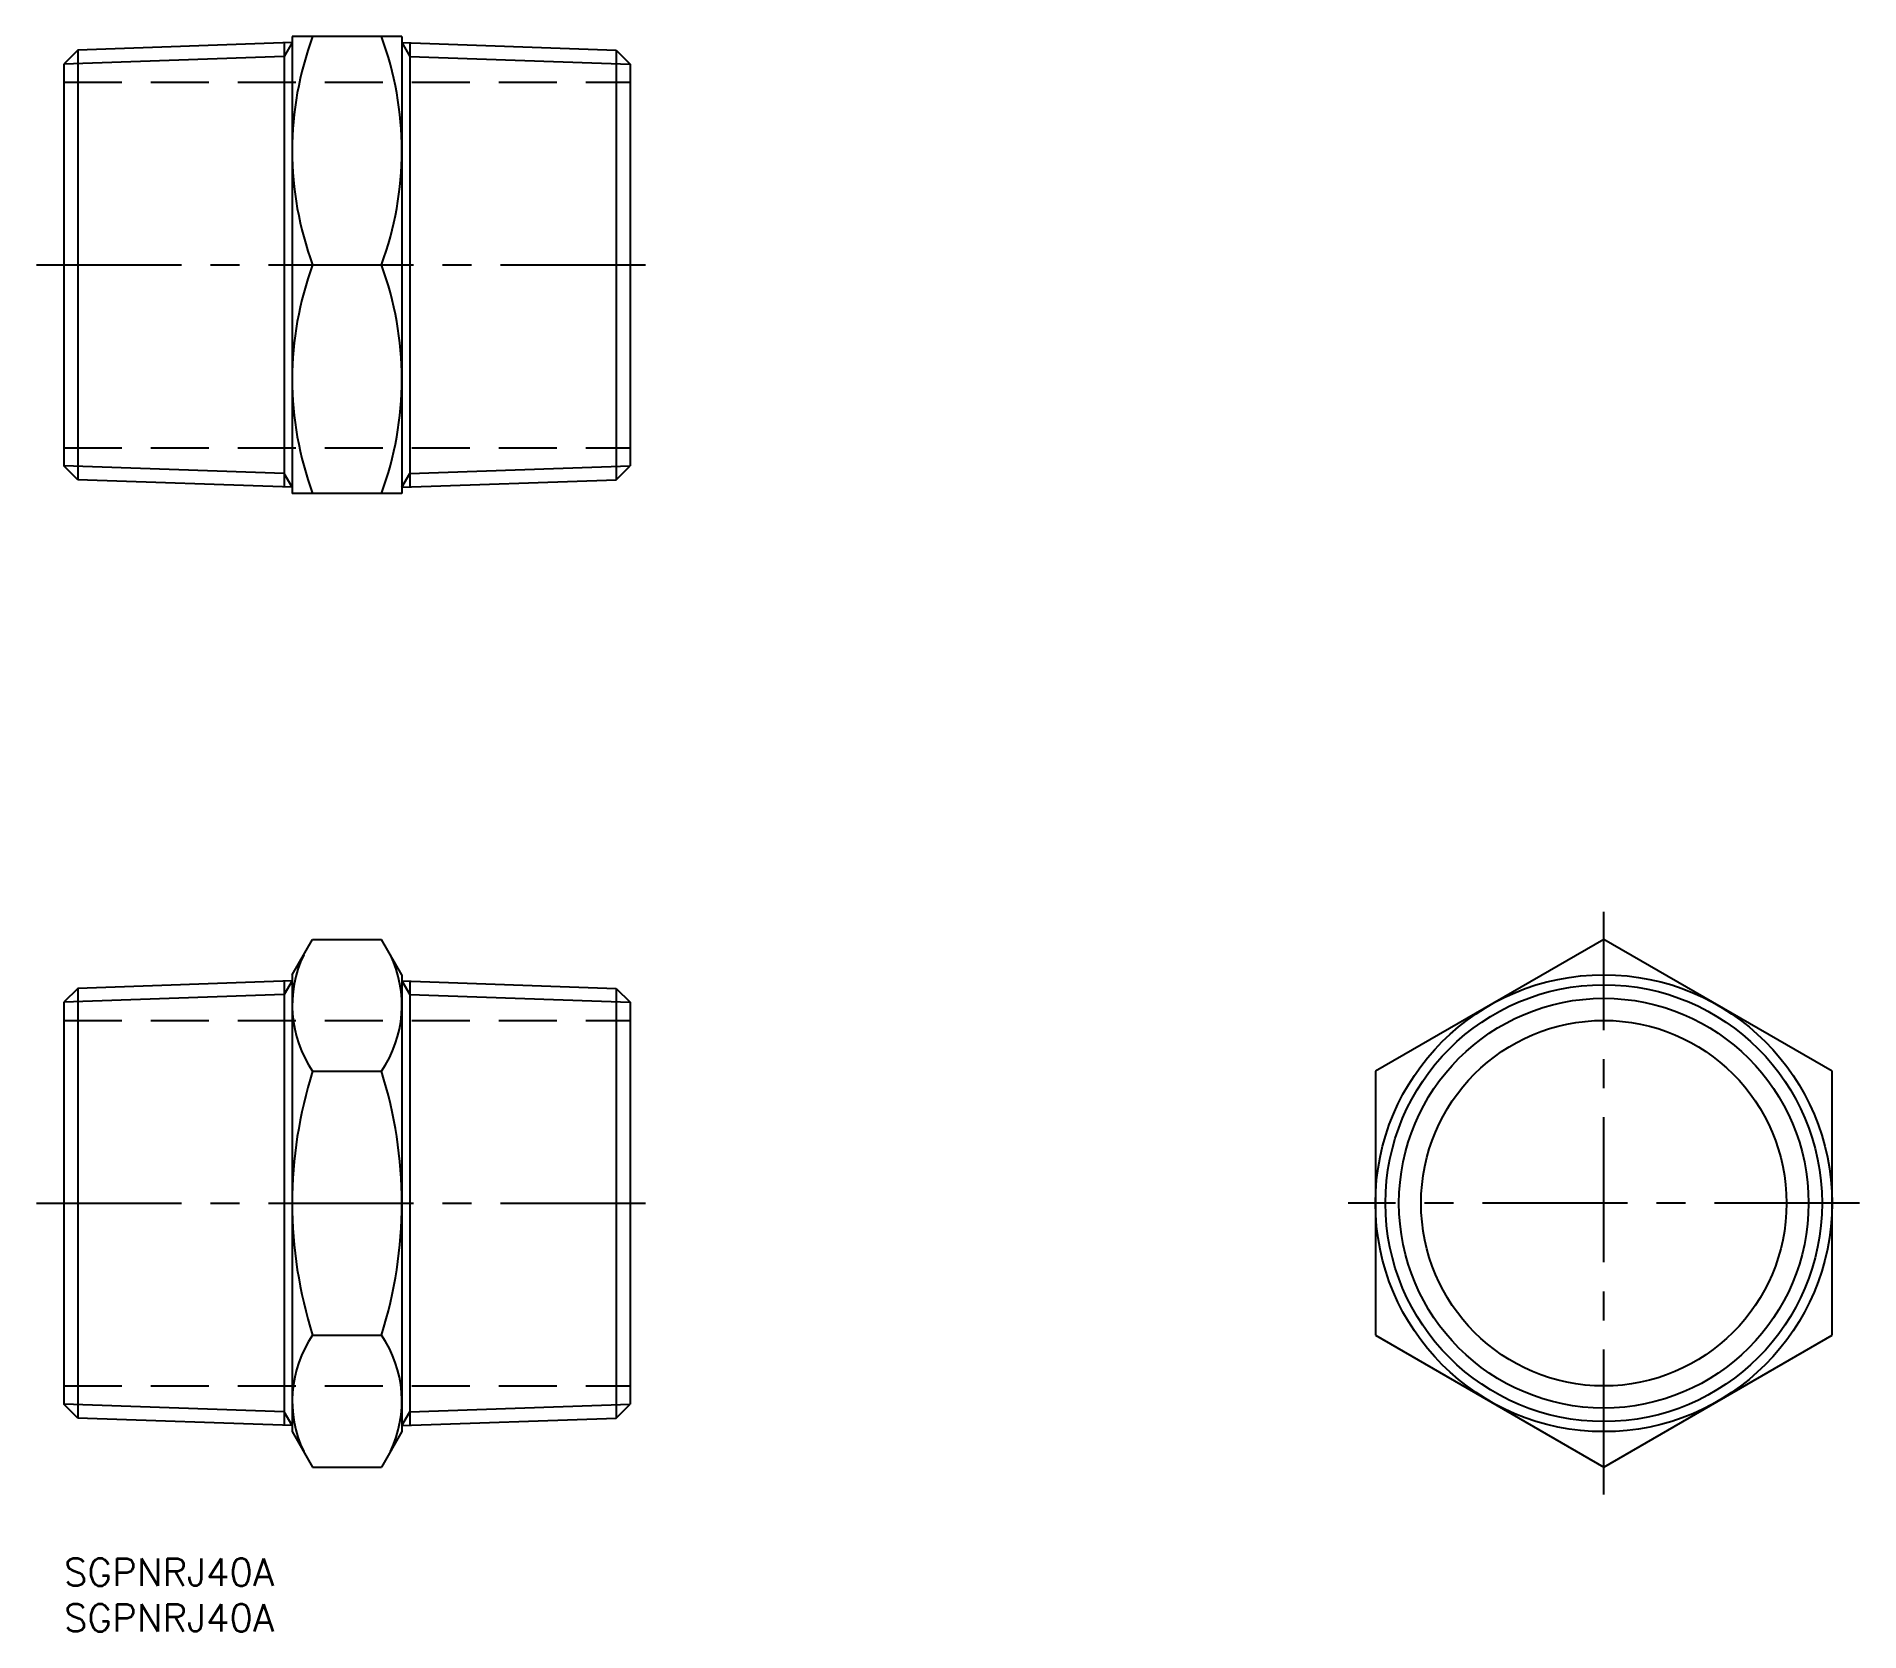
# Model space of a CAD drawing. Extents: x -3 to 197, y -8 to 167.
import ezdxf

# ---------------------------------------------------------------- set-up
doc = ezdxf.new("R2010")
doc.units = 0
doc.header["$LTSCALE"] = 0.5
doc.linetypes.add('CENTER', pattern=[50.8, 31.75, -6.35, 6.35, -6.35])
doc.linetypes.add('DASHED', pattern=[19.05, 12.7, -6.35])
for name, color, linetype in [('MSM_CENTER', 1, 'CENTER'), ('MSM_CONTINUOUS', 7, 'CONTINUOUS'), ('MSM_DASHED', 4, 'DASHED'), ('MSM_NARROW', 5, 'CONTINUOUS'), ('MSM_PART_NUMBER', 7, 'CONTINUOUS')]:
    doc.layers.add(name, color=color, linetype=linetype)
doc.styles.get("Standard").update_dxf_attribs({"font": 'txt.shx', "height": 3, "bigfont": 'bigfont.shx'})

# ---------------------------------------------------------------- blocks, each defined once
blk = doc.blocks.new('*U6')
at = {"layer": 'MSM_PART_NUMBER'}
blk.add_text('SGPNRJ40A', height=3, dxfattribs=at).set_placement((0, -3))
blk = doc.blocks.new('*U7')
at = {"layer": 'MSM_PART_NUMBER'}
blk.add_text('SGPNRJ40A', height=3, dxfattribs=at).set_placement((0, -8))

msp = doc.modelspace()

# ---------------------------------------------------------------- linework, layer by layer
at = {"layer": 'MSM_CENTER'}
for p, q in [((-3, 141.54), (65, 141.54)), ((168.58, 7), (168.58, 70.74)), ((-3, 38.87), (65, 38.87)), ((196.58, 38.87), (140.58, 38.87))]:
    msp.add_line(p, q, dxfattribs=at)
at = {"layer": 'MSM_CONTINUOUS'}
for p, q in [((25, 165.87), (1.53, 165.05)), ((24.13, 165.84), (24.13, 117.24)), ((25, 166.54), (25, 116.54)), ((37, 166.54), (25, 166.54)), ((37, 166.54), (37, 116.54)), ((37, 165.87), (60.47, 165.05)), ((37.87, 165.84), (37.87, 117.24)), ((1.53, 165.05), (0, 163.52)), ((1.53, 165.05), (1.53, 118.03)), ((60.47, 165.05), (60.47, 118.03)), ((60.47, 165.05), (62, 163.52)), ((0, 163.52), (0, 119.56)), ((62, 163.52), (62, 119.56)), ((27.23, 141.54), (34.77, 141.54)), ((1.53, 118.03), (0, 119.56)), ((25, 117.21), (1.53, 118.03)), ((37, 117.21), (60.47, 118.03)), ((60.47, 118.03), (62, 119.56)), ((37, 116.54), (25, 116.54)), ((25, 63.87), (27.23, 67.74)), ((27.23, 67.74), (34.77, 67.74)), ((37, 63.87), (34.77, 67.74)), ((168.58, 67.74), (143.58, 53.3)), ((193.58, 53.3), (168.58, 67.74)), ((25, 63.87), (25, 13.87)), ((37, 63.87), (37, 13.87)), ((1.53, 62.38), (0, 60.85)), ((25, 63.2), (1.53, 62.38)), ((1.53, 62.38), (1.53, 15.36)), ((24.13, 63.17), (24.13, 14.57)), ((37, 63.2), (60.47, 62.38)), ((37.87, 63.17), (37.87, 14.57)), ((60.47, 62.38), (60.47, 15.36)), ((60.47, 62.38), (62, 60.85)), ((0, 60.85), (0, 16.89)), ((62, 60.85), (62, 16.89)), ((27.23, 53.3), (34.77, 53.3)), ((143.58, 53.3), (143.58, 24.43)), ((193.58, 24.43), (193.58, 53.3)), ((27.23, 24.43), (34.77, 24.43)), ((143.58, 24.43), (168.58, 10)), ((168.58, 10), (193.58, 24.43)), ((1.53, 15.36), (0, 16.89)), ((60.47, 15.36), (62, 16.89)), ((25, 14.54), (1.53, 15.36)), ((37, 14.54), (60.47, 15.36)), ((25, 13.87), (27.23, 10)), ((37, 13.87), (34.77, 10)), ((27.23, 10), (34.77, 10))]:
    msp.add_line(p, q, dxfattribs=at)
for radius in [25, 23.9, 20]:
    msp.add_circle((168.58, 38.87), radius, dxfattribs=at)
for centre, radius, start, end in [((61.1, 154.04), 36.1, 159.7438, 200.2562), ((0.9, 154.04), 36.1, 339.7438, 20.2562), ((61.1, 129.04), 36.1, 159.7438, 200.2562), ((0.9, 129.04), 36.1, 339.7438, 20.2562), ((37.78, 60.52), 12.78, 154.3842, 214.3842), ((24.22, 60.52), 12.78, 325.6158, 25.6158), ((72.77, 38.87), 47.77, 162.412, 197.588), ((-10.77, 38.87), 47.77, 342.412, 17.588), ((37.78, 17.22), 12.78, 145.6158, 205.6158), ((24.22, 17.22), 12.78, 334.3842, 34.3842)]:
    msp.add_arc(centre, radius, start, end, dxfattribs=at)
at = {"layer": 'MSM_DASHED'}
for p, q in [((0, 161.54), (62, 161.54)), ((0, 121.54), (62, 121.54)), ((0, 58.87), (62, 58.87)), ((0, 18.87), (62, 18.87))]:
    msp.add_line(p, q, dxfattribs=at)
at = {"layer": 'MSM_NARROW'}
for p, q in [((25, 165.87), (24.13, 164.36)), ((37, 165.87), (37.87, 164.36)), ((24.13, 164.36), (0, 163.52)), ((37.87, 164.36), (62, 163.52)), ((24.13, 118.72), (0, 119.56)), ((25, 117.21), (24.13, 118.71)), ((37, 117.21), (37.87, 118.71)), ((37.87, 118.72), (62, 119.56)), ((25, 63.2), (24.13, 61.69)), ((37, 63.2), (37.87, 61.69)), ((24.13, 61.69), (0, 60.85)), ((37.87, 61.69), (62, 60.85)), ((24.13, 16.05), (0, 16.89)), ((25, 14.54), (24.13, 16.04)), ((37, 14.54), (37.87, 16.04)), ((37.87, 16.05), (62, 16.89))]:
    msp.add_line(p, q, dxfattribs=at)
msp.add_circle((168.58, 38.87), 22.42, dxfattribs=at)

# ---------------------------------------------------------------- block references
at = {"layer": 'MSM_CONTINUOUS'}
for name in ['*U6', '*U7']:
    msp.add_blockref(name, (0, 0), dxfattribs=at)

doc.saveas('drawing.dxf')
